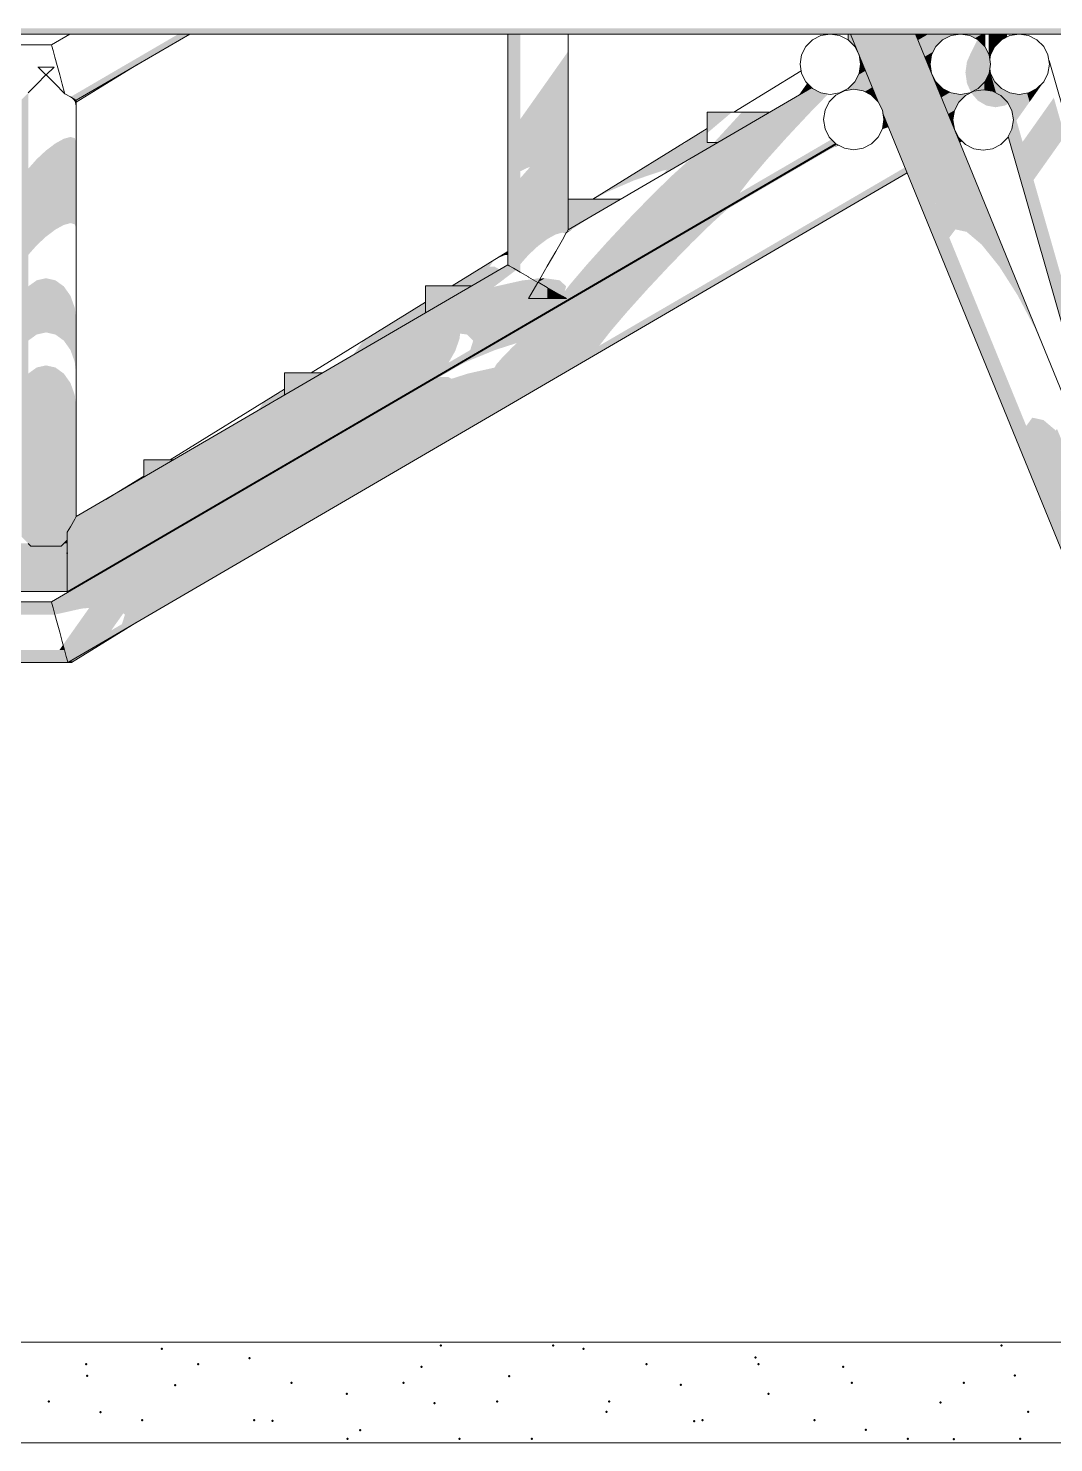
# Model space of a CAD drawing. Header units: millimetres. Extents: x -71878 to 121433, y -67383 to 83273.
# Drawn here: x 77817 to 79855, y -51375 to -48564 of the extents above; entities that cross this region are included whole.
import ezdxf

# ---------------------------------------------------------------- set-up
doc = ezdxf.new("R2010")
doc.units = ezdxf.units.MM
doc.header["$MEASUREMENT"] = 0
for name, color, linetype, lineweight in [('COLUMNAS_Pluma_Nº__1', 7, 'Continuous', 0), ('VIGAS DE CIMENTACION_Pluma_Nº__21', 7, 'Continuous', 5), ('Vigas_Pluma_Nº__21', 7, 'Continuous', 5)]:
    doc.layers.add(name, color=color, linetype=linetype, lineweight=lineweight)
for name, color, linetype, lineweight, true_color in [('COLUMNAS_Pluma_Nº__3', 7, 'Continuous', 0, 0x646464), ('Gradas_Pluma_Nº__2', 7, 'Continuous', 0, 0x323232), ('Gradas_Pluma_Nº__3', 7, 'Continuous', 0, 0x646464), ('VIGAS DE CIMENTACION_Pluma_Nº__102', 7, 'Continuous', 40, 0x323232), ('Vigas_Pluma_Nº__3', 7, 'Continuous', 0, 0x646464)]:
    doc.layers.add(name, color=color, linetype=linetype, lineweight=lineweight, true_color=true_color)

msp = doc.modelspace()

# ---------------------------------------------------------------- hatches: boundary and pattern name
at = {"layer": 'COLUMNAS_Pluma_Nº__3', "linetype": 'Continuous', "lineweight": 0, "true_color": 0x191919}
for points in [[(78769.536, -49034.37), (78772.472, -49036.057), (78772.472, -48575.379), (78769.536, -48575.379)], [(78772.472, -49036.072), (78780.976, -49040.956), (78780.995, -49040.988), (78780.995, -48575.379), (78772.472, -48575.379)], [(78780.995, -49040.988), (78794.232, -49048.591), (78794.269, -49048.653), (78794.269, -48575.379), (78780.995, -48575.379)], [(79455.515, -48575.379), (79450.663, -48575.379), (79505.664, -48709.977), (79514.186, -48726.703), (79515.254, -48733.447), (80267.916, -50575.379), (80272.768, -50575.379)], [(79466.213, -48575.379), (79455.515, -48575.379), (80272.768, -50575.379), (80283.466, -50575.379)], [(79466.213, -48575.379), (80283.466, -50575.379), (80298.964, -50575.379), (79481.711, -48575.379)], [(79500.493, -48575.379), (79481.711, -48575.379), (79647.07, -48980.042), (79659.178, -48963.714)], [(79500.492, -48575.379), (79659.177, -48963.716), (79681.36, -48968.506), (79520.718, -48575.379)], [(79540.408, -48575.379), (79520.718, -48575.379), (79681.36, -48968.506), (79711.445, -48993.945)], [(79540.408, -48575.379), (79711.445, -48993.945), (79746.488, -49037.543), (79557.635, -48575.379)], [(79570.713, -48575.379), (79557.635, -48575.379), (79746.488, -49037.543), (79783.058, -49095.033)], [(79578.362, -48575.379), (79570.713, -48575.379), (79783.058, -49095.033), (79817.575, -49160.787)], [(79578.362, -48575.379), (79817.575, -49160.787), (79846.662, -49228.368), (79579.833, -48575.379)], [(78889.536, -48609.826), (78886.599, -48614.017), (78886.599, -48969.483), (78889.536, -48964.37)], [(78864.803, -48644.932), (78864.803, -48973.69), (78878.077, -48970.072), (78878.077, -48626.113)], [(78878.077, -48626.113), (78878.077, -48970.072), (78885.145, -48972.029), (78886.599, -48969.498), (78886.599, -48614.017)], [(79844.894, -48628.058), (79845.081, -48629.237), (79847.665, -48635.644), (79845.489, -48628.058)], [(78848.077, -48982.932), (78864.803, -48973.69), (78864.803, -48644.932), (78848.077, -48668.63)], [(79727.522, -48644.649), (79726.771, -48649.392), (79739.077, -48692.307), (79742.654, -48694.13), (79733.871, -48663.498), (79728.99, -48653.92)], [(79733.871, -48663.498), (79742.654, -48694.13), (79749.575, -48697.656), (79753.72, -48701.801), (79747.71, -48680.844), (79737.513, -48670.646)], [(77803.395, -49574.76), (77816.632, -49587.997), (77816.669, -49588.069), (77816.669, -48691.947), (77816.632, -48692.019), (77803.395, -48705.256)], [(77889.117, -48693.896), (77887.24, -48692.019), (77887.925, -48692.988)], [(78829.536, -48694.888), (78829.536, -48996.892), (78848.077, -48982.932), (78848.077, -48668.63)], [(79750.787, -48683.92), (79747.71, -48680.844), (79753.72, -48701.801), (79762.849, -48710.93), (79771.371, -48727.656), (79774.308, -48746.198), (79771.512, -48763.85), (80041.28, -49704.642), (80087.576, -49817.939), (79764.389, -48690.85)], [(79764.389, -48690.85), (79780.522, -48747.116), (79792.902, -48729.608), (79782.946, -48694.887), (79767.513, -48692.442)], [(79782.946, -48694.887), (79792.902, -48729.608), (79806.625, -48710.2), (79801.666, -48692.906), (79786.054, -48695.379)], [(79801.666, -48692.906), (79806.625, -48710.2), (79820.349, -48690.793), (79818.753, -48685.228), (79804.595, -48692.442)], [(79818.753, -48685.228), (79820.349, -48690.793), (79832.729, -48673.285), (79832.556, -48672.684), (79821.321, -48683.92)], [(79834.595, -48670.646), (79832.556, -48672.684), (79832.729, -48673.285)], [(77909, -48705.337), (77900.496, -48700.453), (77909, -48709.359)], [(77911.936, -48707.039), (77909, -48705.352), (77909, -48709.359), (77911.936, -48723.051)], [(78810.995, -48721.136), (78794.269, -48744.805), (78794.269, -48848.162), (78810.995, -48840.27)], [(78810.995, -48842.933), (78810.995, -49014.206), (78829.536, -48996.892), (78829.536, -48694.888), (78810.995, -48721.136), (78810.995, -48840.27), (78813.338, -48840.745)], [(79832.562, -48733.387), (79854.304, -48809.208), (79866.684, -48791.7), (79844.942, -48715.879)], [(79854.767, -48701.984), (79844.942, -48715.879), (79866.683, -48791.7), (79876.508, -48777.806)], [(79832.562, -48733.387), (79818.839, -48752.794), (79840.58, -48828.616), (79854.304, -48809.208)], [(79765.951, -48775.376), (79763.996, -48779.213), (80001.313, -49606.835), (80011.556, -49631.9)], [(79771.371, -48764.739), (79765.951, -48775.376), (80011.556, -49631.9), (80041.28, -49704.642), (79771.512, -48763.85)], [(79805.116, -48772.202), (79792.736, -48789.709), (79814.477, -48865.531), (79826.857, -48848.023)], [(79818.839, -48752.794), (79805.116, -48772.202), (79826.857, -48848.023), (79840.58, -48828.616)], [(77833.395, -48995.314), (77851.936, -48978), (77851.936, -48806.727), (77833.395, -48824.041)], [(77851.936, -48806.727), (77851.936, -48978), (77870.477, -48964.039), (77870.477, -48792.766)], [(77870.477, -48792.766), (77870.477, -48964.039), (77887.203, -48954.798), (77887.203, -48783.525)], [(77887.203, -48783.525), (77887.203, -48954.798), (77900.477, -48951.18), (77900.477, -48779.907)], [(77909, -48782.267), (77900.477, -48779.907), (77900.477, -48951.18), (77909, -48953.54)], [(77909, -48953.54), (77911.936, -48961.647), (77911.936, -48790.374), (77909, -48782.267)], [(77833.395, -48824.041), (77816.669, -48843.012), (77816.669, -49014.285), (77833.395, -48995.314)], [(78794.269, -48861.904), (78794.269, -49033.177), (78810.995, -49014.206), (78810.995, -48842.933)], [(77816.669, -49184.672), (77833.395, -49172.619), (77833.395, -49064.844), (77816.669, -49076.896)], [(77833.395, -49064.844), (77833.395, -49172.619), (77851.936, -49168.466), (77851.936, -49060.691)], [(77851.936, -49060.691), (77851.936, -49168.466), (77870.477, -49172.619), (77870.477, -49064.844)], [(77870.477, -49064.844), (77870.477, -49172.619), (77887.203, -49184.672), (77887.203, -49076.896)], [(77900.477, -49095.668), (77887.203, -49076.896), (77887.203, -49184.672), (77900.477, -49203.444)], [(78810.995, -49100.837), (78810.995, -49101.246), (78829.536, -49101.246), (78829.536, -49060.691), (78819.008, -49063.049), (78829.303, -49068.962)], [(78833.813, -49061.649), (78829.536, -49060.691), (78829.536, -49101.246), (78848.077, -49101.246), (78848.077, -49079.206), (78829.769, -49068.69)], [(78848.077, -49079.206), (78848.077, -49101.246), (78864.803, -49101.246), (78864.803, -49088.998), (78848.149, -49079.433)], [(77900.477, -49203.444), (77909, -49227.098), (77909, -49119.322), (77900.477, -49095.668)], [(78810.866, -49101.246), (78810.995, -49101.246), (78810.995, -49100.837), (78810.922, -49101.149)], [(78864.803, -49101.246), (78878.077, -49101.246), (78878.077, -49096.664), (78864.84, -49089.061), (78864.803, -49088.998)], [(78878.077, -49101.246), (78886.019, -49101.246), (78878.096, -49096.695), (78878.077, -49096.664)], [(77909, -49119.322), (77909, -49227.098), (77911.936, -49253.319), (77911.936, -49145.543)], [(77816.669, -49588.069), (77821.71, -49593.11), (77833.395, -49593.11), (77833.395, -49238.151), (77816.669, -49250.203)], [(77851.936, -49233.998), (77833.395, -49238.151), (77833.395, -49593.11), (77851.936, -49593.11)], [(77870.477, -49238.151), (77851.936, -49233.998), (77851.936, -49593.11), (77870.477, -49593.11)], [(77870.477, -49238.151), (77870.477, -49593.11), (77882.163, -49593.11), (77887.203, -49588.069), (77887.203, -49250.203)], [(77887.203, -49250.203), (77887.203, -49588.069), (77887.24, -49587.997), (77893.859, -49581.378), (77893.859, -49593.11), (77894.224, -49593.11), (77894.224, -49565.513), (77900.477, -49554.626), (77900.477, -49268.975)], [(77900.477, -49268.975), (77900.477, -49554.626), (77900.496, -49554.572), (77909, -49539.767), (77909, -49292.63)], [(77909, -49539.767), (77909.005, -49539.742), (77911.936, -49534.639), (77911.936, -49318.851), (77909, -49292.63)], [(79812.081, -49337.898), (79799.971, -49354.228), (79878.552, -49546.528), (79890.451, -49529.671)], [(79834.262, -49342.691), (79812.079, -49337.901), (79890.445, -49529.68), (79902.934, -49510.747)], [(79858.853, -49363.484), (79834.262, -49342.691), (79902.934, -49510.747), (79914.794, -49491.584), (79861.019, -49359.984)]]:
    msp.add_hatch(color=250, dxfattribs=at).paths.add_polyline_path(points)
at = {"layer": 'Gradas_Pluma_Nº__2', "linetype": 'Continuous'}
h = msp.add_hatch(dxfattribs=at)
h.set_pattern_fill('PLANK_FLOOR_0001', color=256, style=0, pattern_type=2)
h.set_pattern_definition([(0, (42664.51, -50975.38), (0, 152), [])])
h.paths.add_polyline_path([(78640.244, -49248.709), (78537.387, -49308.709), (78540.918, -49308.709), (78643.775, -49248.709)])
h = msp.add_hatch(dxfattribs=at)
h.set_pattern_fill('PLANK_FLOOR_0001', color=256, style=0, pattern_type=2)
h.set_pattern_definition([(0, (42664.51, -50975.38), (0, 152), [])])
h.paths.add_polyline_path([(78046.054, -49421.379), (78046.054, -49456.397), (78106.084, -49421.379)])
h = msp.add_hatch(dxfattribs=at)
h.set_pattern_fill('PLANK_FLOOR_0001', color=256, style=0, pattern_type=2)
h.set_pattern_definition([(0, (42664.51, -50975.38), (0, 152), [])])
h.paths.add_polyline_path([(78241.383, -49481.379), (78244.914, -49481.379), (78347.77, -49421.379), (78344.24, -49421.379)])
h = msp.add_hatch(dxfattribs=at)
h.set_pattern_fill('PLANK_FLOOR_0001', color=256, style=0, pattern_type=2)
h.set_pattern_definition([(180, (42664.51, -50975.38), (0, 152), [])])
h.paths.add_polyline_path([(77894.224, -49594.049), (77893.859, -49594.049), (77893.859, -49654.049), (77894.224, -49654.049), (77894.224, -49635.892), (77894.224, -49614.427)])
h = msp.add_hatch(dxfattribs=at)
h.set_pattern_fill('PLANK_FLOOR_0001', color=256, style=0, pattern_type=2)
h.set_pattern_definition([(180, (42664.51, -50975.38), (0, 152), [])])
h.paths.add_polyline_path([(78048.235, -49594.049), (77945.379, -49654.049), (77948.909, -49654.049), (78051.766, -49594.049)])
at = {"layer": 'Gradas_Pluma_Nº__3', "linetype": 'Continuous', "lineweight": 0, "true_color": 0x191919}
for points in [[(79446.054, -48587.083), (79459.082, -48600.112), (79467.605, -48616.838), (79450.663, -48575.379), (79446.054, -48575.379)], [(79467.605, -48616.838), (79467.796, -48618.049), (79468.1, -48618.049)], [(79726.054, -48616.317), (79725.9, -48616.535), (79726.054, -48616.838)], [(79166.054, -48730.709), (79166.054, -48772.069), (79215.094, -48730.709)], [(79234.774, -48730.709), (79179.703, -48790.709), (79187.228, -48790.709), (79290.085, -48730.709)], [(78994.08, -48903.379), (78889.536, -48903.379), (78889.536, -48963.379), (78891.224, -48963.379)], [(79216.054, -48912.818), (79129.379, -48963.379), (79132.909, -48963.379), (79216.054, -48914.878)], [(78606.054, -49076.049), (78606.054, -49129.729), (78698.076, -49076.049)], [(78833.375, -49136.049), (78836.905, -49136.049), (78936.054, -49078.212), (78936.054, -49076.152)], [(78326.054, -49248.709), (78326.054, -49293.063), (78402.089, -49248.709)], [(78640.244, -49248.709), (78537.387, -49308.709), (78540.918, -49308.709), (78643.775, -49248.709)], [(78046.054, -49421.379), (78046.054, -49456.397), (78106.084, -49421.379)], [(78241.383, -49481.379), (78244.914, -49481.379), (78347.77, -49421.379), (78344.24, -49421.379)], [(77894.224, -49594.049), (77893.859, -49594.049), (77893.859, -49654.049), (77894.224, -49654.049), (77894.224, -49635.892), (77894.224, -49614.427)], [(78048.235, -49594.049), (77945.379, -49654.049), (77948.909, -49654.049), (78051.766, -49594.049)]]:
    msp.add_hatch(color=250, dxfattribs=at).paths.add_polyline_path(points)
at = {"layer": 'Vigas_Pluma_Nº__3', "linetype": 'Continuous', "lineweight": 0, "true_color": 0x191919}
for points in [[(81617.322, -48563.92), (68296.715, -48563.92), (68296.715, -48572.442), (81617.322, -48572.442)], [(68296.715, -48572.442), (68296.715, -48575.379), (81617.322, -48575.379), (81617.322, -48572.442)], [(78114.908, -48575.379), (77900.496, -48700.453), (77909, -48705.337), (77909.005, -48705.355), (78131.821, -48575.379)], [(77909.005, -48705.355), (77911.936, -48707.045), (78137.649, -48575.379), (78131.821, -48575.379)], [(79605.449, -48575.379), (79579.833, -48575.379), (79584.764, -48587.445)], [(79605.449, -48575.379), (79584.764, -48587.445), (79591.153, -48603.082), (79638.644, -48575.379)], [(79591.153, -48603.082), (79598.236, -48620.415), (79615.123, -48610.564), (79620.449, -48600.112), (79633.723, -48586.838), (79650.449, -48578.315), (79668.99, -48575.379), (79638.644, -48575.379)], [(79668.99, -48575.379), (79674.064, -48576.182), (79675.441, -48575.379)], [(79674.064, -48576.182), (79687.531, -48578.315), (79698.032, -48583.666), (79712.238, -48575.379), (79675.441, -48575.379)], [(79698.032, -48583.666), (79704.257, -48586.838), (79712.19, -48594.771), (79717.799, -48591.499), (79717.799, -48575.379), (79712.238, -48575.379)], [(79726.054, -48575.379), (79726.054, -48587.876), (79746.319, -48575.379)], [(79726.054, -48587.876), (79726.054, -48607.527), (79737.253, -48600.62), (79737.513, -48600.112), (79750.787, -48586.838), (79760.902, -48581.684), (79760.902, -48575.379), (79746.319, -48575.379)], [(79679.133, -48651.804), (79682.069, -48673.154), (79690.039, -48691.164), (79704.257, -48683.92), (79717.531, -48670.646), (79726.054, -48653.92), (79728.99, -48635.379), (79726.054, -48616.838), (79717.531, -48600.112), (79704.257, -48586.838), (79703.147, -48586.272), (79690.591, -48611.196), (79682.069, -48630.455)], [(79712.19, -48594.771), (79717.531, -48600.112), (79717.799, -48600.638), (79717.799, -48591.499)], [(79726.054, -48607.527), (79726.054, -48616.838), (79727.522, -48626.108), (79728.99, -48616.838), (79737.253, -48600.62)], [(77911.936, -48707.615), (77911.936, -48711.065), (78032.438, -48636.752), (77929.016, -48697.082)], [(79466.25, -48656.579), (79480.457, -48648.291), (79475.386, -48635.882), (79469.96, -48639.047), (79467.605, -48653.92)], [(79468.1, -48618.049), (79467.796, -48618.049), (79468.916, -48625.119), (79470.571, -48624.098)], [(79468.916, -48625.119), (79469.101, -48626.282), (79471.009, -48625.169), (79470.571, -48624.098)], [(79471.009, -48625.169), (79469.101, -48626.282), (79469.593, -48629.395), (79472.131, -48627.914)], [(79472.131, -48627.914), (79469.593, -48629.395), (79470.541, -48635.379), (79469.96, -48639.047), (79475.386, -48635.882)], [(79598.236, -48620.415), (79605.319, -48637.749), (79609.023, -48635.588), (79608.99, -48635.379), (79611.927, -48616.838), (79615.123, -48610.564)], [(79609.023, -48635.588), (79605.319, -48637.749), (79611.709, -48653.385), (79611.831, -48653.314)], [(79433.441, -48690.221), (79433.413, -48690.815), (79438.582, -48688.181), (79447.762, -48686.727), (79486.847, -48663.928), (79480.457, -48648.291), (79466.25, -48656.579), (79459.082, -48670.646), (79445.808, -48683.92)], [(79447.762, -48686.727), (79457.123, -48685.244), (79475.664, -48688.181), (79479.082, -48689.922), (79493.93, -48681.261), (79486.847, -48663.928)], [(79611.709, -48653.385), (79611.927, -48653.92), (79611.831, -48653.314)], [(79611.927, -48653.92), (79616.779, -48665.795), (79617.703, -48665.256)], [(79616.779, -48665.795), (79620.035, -48673.762), (79622.265, -48672.461), (79620.449, -48670.646), (79617.703, -48665.256)], [(79717.799, -48675.835), (79731.866, -48667.16), (79727.078, -48650.462), (79726.55, -48650.788), (79726.054, -48653.92), (79717.799, -48670.12)], [(79726.55, -48650.788), (79727.078, -48650.462), (79726.771, -48649.392)], [(77888.609, -48692.019), (77887.24, -48692.019), (77889.117, -48693.896)], [(79011.815, -48941.031), (79369.465, -48732.401), (79406.21, -48694.693), (79402.043, -48694.033), (79055.539, -48896.161)], [(79094.415, -48858.116), (79055.539, -48896.161), (79402.043, -48694.033), (79392, -48692.442), (79384.755, -48688.75)], [(79124.638, -48830.62), (79094.415, -48858.116), (79384.755, -48688.75), (79375.727, -48684.15)], [(79143.249, -48816.363), (79124.638, -48830.62), (79375.727, -48684.15), (79375.274, -48683.92), (79373.439, -48682.085)], [(79364.598, -48673.244), (79347.751, -48697.07), (79373.439, -48682.085)], [(79493.93, -48681.261), (79479.082, -48689.922), (79492.39, -48696.703), (79496.761, -48701.074), (79501.013, -48698.594)], [(79622.265, -48672.461), (79620.035, -48673.762), (79621.157, -48676.507), (79624.412, -48674.608)], [(79624.412, -48674.608), (79621.157, -48676.507), (79621.836, -48678.17), (79625.712, -48675.909)], [(79625.712, -48675.909), (79621.836, -48678.17), (79622.958, -48680.916), (79627.86, -48678.056)], [(79622.958, -48680.916), (79626.214, -48688.883), (79634.256, -48684.191), (79633.723, -48683.92), (79627.86, -48678.056)], [(79634.256, -48684.191), (79626.214, -48688.883), (79631.285, -48701.292), (79648.318, -48691.356)], [(79648.318, -48691.356), (79631.285, -48701.292), (79637.674, -48716.929), (79676.714, -48694.156), (79668.99, -48695.379), (79650.449, -48692.442)], [(79637.674, -48716.929), (79644.757, -48734.262), (79657.737, -48726.691), (79665.767, -48710.93), (79679.041, -48697.656), (79695.767, -48689.134), (79714.308, -48686.197), (79717.799, -48686.75), (79717.799, -48670.189), (79717.749, -48670.218), (79717.531, -48670.646), (79704.257, -48683.92), (79687.531, -48692.442), (79676.714, -48694.156)], [(79690.36, -48691.889), (79690.591, -48692.413), (79703.865, -48707.697), (79720.591, -48717.51), (79739.133, -48720.892), (79757.674, -48717.51), (79764.239, -48713.658), (79762.849, -48710.93), (79749.575, -48697.656), (79732.849, -48689.134), (79714.308, -48686.198), (79695.767, -48689.134)], [(79717.799, -48670.12), (79717.749, -48670.218), (79717.799, -48670.189)], [(79717.799, -48675.835), (79717.799, -48686.75), (79723.837, -48687.707), (79735.666, -48680.412), (79731.866, -48667.16)], [(79723.837, -48687.707), (79732.849, -48689.134), (79735.537, -48690.504), (79738.105, -48688.92), (79735.666, -48680.412)], [(79735.537, -48690.504), (79738.601, -48692.065), (79738.946, -48691.852), (79738.105, -48688.92)], [(77911.936, -48707.045), (77911.936, -48707.615), (77929.016, -48697.082)], [(79501.013, -48698.594), (79496.761, -48701.074), (79505.664, -48709.977)], [(78967.523, -48988.333), (79325.174, -48779.702), (79369.465, -48732.401), (79011.815, -48941.031)], [(79291.01, -48730.169), (79288.707, -48730.709), (79290.085, -48730.709)], [(79513.871, -48764.404), (79526.278, -48760.425), (79521.907, -48749.729), (79515.853, -48753.26), (79514.186, -48763.785)], [(79515.254, -48733.447), (79515.463, -48734.763), (79515.728, -48734.608)], [(79515.463, -48734.763), (79515.956, -48737.875), (79516.85, -48737.353), (79515.728, -48734.608)], [(79515.853, -48753.26), (79521.907, -48749.729), (79518.652, -48741.761), (79516.747, -48742.872), (79517.123, -48745.244)], [(79515.956, -48737.875), (79516.254, -48739.76), (79517.53, -48739.016), (79516.85, -48737.353)], [(79516.254, -48739.76), (79516.747, -48742.872), (79518.652, -48741.761), (79517.53, -48739.016)], [(79644.757, -48734.262), (79651.84, -48751.595), (79654.882, -48749.821), (79654.308, -48746.198), (79657.245, -48727.656), (79657.737, -48726.691)], [(79654.882, -48749.821), (79651.84, -48751.595), (79658.229, -48767.232), (79658.45, -48767.104), (79657.245, -48764.739)], [(78941.368, -48903.379), (78966.719, -48889.563), (79166.054, -48766.634), (79166.054, -48765.442), (79134.563, -48782.604), (79125.333, -48788.296), (79122.696, -48792.025), (79093.369, -48808.008), (78938.721, -48903.379)], [(79166.054, -48766.634), (78966.719, -48889.563), (79021.312, -48865.908), (79166.054, -48776.647)], [(79021.312, -48865.908), (79077.04, -48847.136), (79168.54, -48790.709), (79166.054, -48790.709), (79166.054, -48776.647)], [(79658.45, -48767.104), (79658.229, -48767.232), (79663.3, -48779.641), (79664.486, -48778.95)], [(77862.854, -49704.248), (77863.648, -49707.184), (78635.058, -49257.194), (78630.295, -49259.099), (78673.524, -49233.882), (78686.56, -49227.15), (79203.751, -48925.454), (79208.529, -48921.794), (79405.333, -48806.991), (79418.37, -48800.259), (79425.919, -48795.856), (79422.808, -48794.271)], [(77894.224, -49670.623), (77894.224, -49680.49), (79419.065, -48790.995), (79412.834, -48784.763), (78878.096, -49096.695), (78886.019, -49101.246), (78870.294, -49101.246)], [(79419.065, -48790.995), (77894.224, -49680.49), (77894.224, -49683.889), (79421.212, -48793.142)], [(78967.523, -48988.333), (78926.999, -49033.437), (79284.65, -48824.807), (79325.174, -48779.702)], [(79085.056, -48845.257), (79078.975, -48853.857), (79187.228, -48790.709), (79168.54, -48790.709), (79077.04, -48847.136)], [(79216.054, -48912.818), (79216.054, -48914.878), (79422.808, -48794.271), (79421.856, -48793.785), (79421.212, -48793.142)], [(79425.919, -48795.856), (79418.37, -48800.259), (79427.326, -48796.573)], [(79663.3, -48779.641), (79666.556, -48787.609), (79669.938, -48785.636), (79665.767, -48781.465), (79664.486, -48778.95)], [(79669.938, -48785.636), (79666.556, -48787.609), (79667.678, -48790.354), (79672.085, -48787.783)], [(78926.999, -49033.437), (78894.21, -49071.928), (79251.861, -48863.297), (79284.65, -48824.806)], [(77892.198, -49812.789), (77894.502, -49821.311), (79562.249, -48848.454), (79558.994, -48840.487)], [(79562.249, -48848.454), (77894.502, -49821.311), (77895.296, -49824.248), (79563.371, -48851.2)], [(78885.604, -49076.948), (78864.84, -49089.061), (78878.077, -49096.664), (78878.096, -49096.695), (79230.016, -48891.408), (79251.861, -48863.297), (78894.21, -49071.928), (78882.466, -49087.04)], [(78686.56, -49227.15), (78744.024, -49203.496), (79173.528, -48952.951), (79203.751, -48925.454)], [(78889.536, -48964.37), (78886.605, -48969.473), (78898.047, -48962.798), (78951.82, -48928.031)], [(79173.528, -48952.951), (78744.024, -49203.496), (78787.198, -49189.647), (78777.002, -49199.626), (79134.652, -48990.996)], [(78885.145, -48972.029), (78898.047, -48962.798), (78886.605, -48969.473), (78886.599, -48969.498)], [(78889.536, -48964.363), (78891.224, -48963.379), (78889.536, -48963.379)], [(78936.054, -49076.152), (78936.054, -49078.212), (79132.909, -48963.379), (79129.379, -48963.379)], [(77869.54, -49728.981), (77869.622, -49729.282), (77922.507, -49717.447), (79090.928, -49035.865), (79134.652, -48990.996), (78777.002, -49199.626), (78758.469, -49218.644), (78751.464, -49226.821), (78747.749, -49230.687), (78746.9, -49232.149), (78745.842, -49233.384), (78745.33, -49234.853), (78743.283, -49238.378), (78690.209, -49250.255)], [(78658.729, -49076.049), (78664.324, -49076.049), (78738.338, -49030.405), (78742.614, -49024.318)], [(78664.324, -49076.049), (78680.56, -49076.049), (78742.979, -49037.555), (78733.171, -49037.732), (78738.338, -49030.405)], [(78769.536, -49007.715), (78745.765, -49022.374), (78764.306, -49014.39), (78769.536, -49011.165)], [(78769.536, -49011.165), (78764.306, -49014.39), (78769.536, -49014.296)], [(77894.224, -49573.598), (78745.62, -49076.948), (78741.448, -49078.286), (78786.507, -49044.154), (78780.995, -49040.988), (78780.976, -49040.956), (77900.496, -49554.572), (77900.477, -49554.626), (77894.224, -49565.513)], [(77900.496, -49554.572), (78780.976, -49040.956), (78772.472, -49036.072), (78772.467, -49036.054), (77909.005, -49539.742), (77909, -49539.767)], [(77911.942, -49534.629), (77909.005, -49539.742), (78772.467, -49036.054), (78769.53, -49034.367), (78308.39, -49303.366), (78308.192, -49303.529), (78312.531, -49303.011), (78281.757, -49318.903)], [(77937.745, -49716.006), (77920.875, -49739.865), (79046.636, -49083.167), (79090.928, -49035.865), (77922.507, -49717.447)], [(78680.56, -49076.049), (78698.076, -49076.049), (78753.754, -49043.57), (78742.979, -49037.555)], [(77894.224, -49592.962), (77894.224, -49614.427), (78829.303, -49068.962), (78819.008, -49063.049), (78799.476, -49064.896)], [(77894.224, -49592.962), (78799.476, -49064.896), (78745.62, -49076.948), (77894.224, -49573.598)], [(78829.303, -49068.962), (77894.224, -49614.427), (77894.224, -49635.892), (78673.57, -49181.271), (78674.893, -49170.793), (78688.313, -49172.671), (78810.922, -49101.149), (78810.995, -49100.837)], [(77920.875, -49739.865), (77895.041, -49776.4), (79006.113, -49128.271), (79046.636, -49083.167)], [(78829.769, -49068.69), (78843.393, -49060.743), (78833.813, -49061.649)], [(78829.769, -49068.69), (78848.077, -49079.206), (78848.149, -49079.433), (78873.07, -49064.896), (78843.393, -49060.743)], [(78848.149, -49079.433), (78864.803, -49088.998), (78864.84, -49089.061), (78885.604, -49076.948), (78873.07, -49064.896)], [(78478.109, -49190.887), (78465.618, -49208.602), (78606.054, -49121.996), (78606.054, -49111.984)], [(78482.385, -49184.799), (78478.109, -49190.887), (78606.054, -49111.984), (78606.054, -49108.534)], [(78810.922, -49101.149), (78688.313, -49172.671), (78700.847, -49184.724), (78843.95, -49101.246), (78810.866, -49101.246)], [(78843.95, -49101.246), (78700.847, -49184.724), (78695.01, -49203.496), (78870.294, -49101.246)], [(77885.867, -49789.372), (77888.609, -49799.515), (77999.995, -49734.54), (78005.614, -49726.594), (78008.635, -49729.5), (78973.324, -49166.762), (79006.113, -49128.271), (77895.041, -49776.4)], [(78465.618, -49208.602), (78461.963, -49213.782), (78606.054, -49129.729), (78606.054, -49121.996)], [(78833.375, -49136.049), (78640.244, -49248.709), (78643.775, -49248.709), (78836.905, -49136.049)], [(78973.324, -49166.762), (78008.635, -49729.5), (78002.798, -49748.272), (78951.479, -49194.872)], [(78673.57, -49181.271), (77894.224, -49635.892), (77894.224, -49655.256), (78665.053, -49205.603)], [(77894.224, -49655.256), (77894.224, -49670.623), (78651.781, -49228.713), (78665.053, -49205.603)], [(77869.541, -49728.981), (78690.209, -49250.255), (78657.702, -49260.682), (78651.795, -49257.296), (77865.952, -49715.707)], [(77865.952, -49715.707), (78651.795, -49257.296), (78635.058, -49257.194), (77863.648, -49707.185)], [(78280.977, -49312.457), (78272.672, -49324.202), (78326.054, -49293.063), (78326.054, -49284.658)], [(78280.977, -49312.457), (78326.054, -49284.658), (78326.054, -49283.464), (78294.603, -49300.604), (78285.303, -49306.339)], [(78374.267, -49405.922), (78540.918, -49308.709), (78537.387, -49308.709), (78436.003, -49367.85)], [(78436.003, -49367.85), (78344.24, -49421.379), (78347.77, -49421.379), (78374.267, -49405.922)], [(77970.702, -49500.352), (78046.054, -49456.397), (78046.054, -49456.138), (78045.03, -49456.696), (78033.307, -49461.744)], [(78135.861, -49542.934), (78074.124, -49581.006), (78244.914, -49481.379), (78241.383, -49481.379)], [(78135.861, -49542.934), (78048.235, -49594.049), (78051.766, -49594.049), (78074.125, -49581.006)], [(77055.425, -49587.997), (77060.167, -49604.723), (77893.859, -49604.723), (77893.859, -49587.997), (77887.24, -49587.997), (77887.203, -49588.069), (77882.163, -49593.11), (77821.71, -49593.11), (77816.669, -49588.069), (77816.632, -49587.997), (77260.697, -49587.997), (77260.66, -49588.069), (77255.619, -49593.11), (77195.166, -49593.11), (77190.126, -49588.069), (77190.089, -49587.997)], [(77893.859, -49587.997), (77893.859, -49581.378), (77887.24, -49587.997)], [(77893.859, -49593.11), (77893.859, -49594.049), (77894.224, -49594.049), (77894.224, -49593.11)], [(77893.859, -49623.264), (77893.859, -49604.723), (77060.167, -49604.723), (77065.425, -49623.264)], [(77893.859, -49641.805), (77893.859, -49623.264), (77065.425, -49623.264), (77070.682, -49641.805)], [(77893.859, -49658.531), (77893.859, -49641.805), (77070.682, -49641.805), (77075.425, -49658.531)], [(77893.859, -49671.805), (77893.859, -49658.531), (77075.425, -49658.531), (77079.189, -49671.805)], [(77893.859, -49680.327), (77893.859, -49671.805), (77079.189, -49671.805), (77081.606, -49680.327)], [(77893.859, -49658.531), (77894.224, -49658.531), (77894.224, -49655.256), (77894.224, -49654.049), (77893.859, -49654.049)], [(77893.859, -49658.531), (77893.859, -49671.805), (77894.224, -49671.805), (77894.224, -49658.531)], [(77893.859, -49680.327), (77894.224, -49680.327), (77894.224, -49671.805), (77893.859, -49671.805)], [(77901.662, -49679.55), (77901.882, -49680.327), (77929.016, -49663.593)], [(77901.882, -49680.327), (77902.163, -49681.318), (77948.909, -49654.049), (77945.379, -49654.049), (77929.016, -49663.593)], [(77863.648, -49707.184), (77862.854, -49704.248), (77048.412, -49704.248), (77049.244, -49707.184)], [(77893.859, -49683.264), (77893.859, -49680.327), (77081.606, -49680.327), (77082.438, -49683.264)], [(77893.859, -49683.264), (77894.224, -49683.264), (77894.224, -49680.327), (77893.859, -49680.327)], [(77900.33, -49680.327), (77895.296, -49683.264), (77898.826, -49683.264), (77902.163, -49681.318), (77901.882, -49680.327)], [(77900.33, -49680.327), (77901.882, -49680.327), (77901.662, -49679.55)], [(77865.952, -49715.707), (77863.648, -49707.184), (77049.244, -49707.184), (77051.661, -49715.707)], [(77869.54, -49728.981), (77865.952, -49715.707), (77051.661, -49715.707), (77055.425, -49728.981)], [(77055.425, -49728.981), (77055.51, -49729.282), (77128.357, -49729.282), (77116.744, -49745.707), (77192.099, -49745.707), (77203.713, -49729.282), (77227.644, -49729.282), (77221.776, -49745.707), (77359.772, -49745.707), (77365.64, -49729.282), (77528.357, -49729.282), (77516.744, -49745.707), (77592.099, -49745.707), (77603.713, -49729.282), (77869.622, -49729.282), (77869.54, -49728.981)], [(77888.609, -49799.515), (77892.198, -49812.789), (77981.5, -49760.696), (77999.995, -49734.54)], [(77901.882, -49821.311), (77902.715, -49824.248), (78032.437, -49744.249), (77929.015, -49804.579)], [(77878.696, -49799.515), (77888.609, -49799.515), (77885.867, -49789.372)], [(77892.198, -49812.789), (77888.609, -49799.515), (77075.425, -49799.515), (77079.189, -49812.789)], [(77894.502, -49821.311), (77892.198, -49812.789), (77079.189, -49812.789), (77081.606, -49821.311)], [(77929.016, -49804.578), (77901.662, -49820.535), (77901.882, -49821.311)], [(77895.296, -49824.248), (77894.502, -49821.311), (77081.606, -49821.311), (77082.438, -49824.248)], [(77900.33, -49821.311), (77895.296, -49824.248), (77902.715, -49824.248), (77901.882, -49821.311)], [(77901.662, -49820.535), (77900.33, -49821.311), (77901.882, -49821.311)]]:
    msp.add_hatch(color=250, dxfattribs=at).paths.add_polyline_path(points)

# ---------------------------------------------------------------- linework, layer by layer
at = {"layer": 'COLUMNAS_Pluma_Nº__1', "linetype": 'Continuous'}
for p, q in [((78769.536, -48575.379), (78769.536, -49034.377)), ((78889.536, -48575.379), (78889.536, -48964.376)), ((79450.663, -48575.379), (79505.664, -48709.977)), ((79579.833, -48575.379), (80397.086, -50575.379)), ((79845.489, -48628.058), (79844.894, -48628.058)), ((79845.489, -48628.058), (80403.875, -50575.379)), ((77851.936, -48641.068), (77835.802, -48641.068)), ((77868.071, -48641.068), (77851.936, -48641.068)), ((79726.771, -48649.392), (79739.077, -48692.307)), ((77911.936, -48707.032), (77911.936, -49534.645)), ((79515.254, -48733.447), (80267.916, -50575.379)), ((79763.996, -48779.213), (80001.313, -49606.835)), ((78810.995, -49101.246), (78810.822, -49101.246)), ((78829.536, -49101.246), (78810.995, -49101.246)), ((78848.077, -49101.246), (78829.536, -49101.246)), ((78864.803, -49101.246), (78848.077, -49101.246)), ((78878.077, -49101.246), (78864.803, -49101.246)), ((78886.054, -49101.246), (78878.077, -49101.246)), ((77833.395, -49593.11), (77821.642, -49593.11)), ((77851.936, -49593.11), (77833.395, -49593.11)), ((77870.477, -49593.11), (77851.936, -49593.11)), ((77882.163, -49593.11), (77870.477, -49593.11)), ((77894.224, -49593.11), (77893.859, -49593.11))]:
    msp.add_line(p, q, dxfattribs=at)
at = {"layer": 'Gradas_Pluma_Nº__2', "linetype": 'Continuous'}
for p, q in [((79446.054, -48587.083), (79446.054, -48575.379)), ((79726.054, -48616.838), (79726.054, -48575.379)), ((79467.796, -48618.049), (79468.099, -48618.049)), ((79166.054, -48730.709), (79290.085, -48730.709)), ((79166.054, -48790.709), (79166.054, -48730.709)), ((79166.054, -48790.709), (79187.228, -48790.709)), ((78889.536, -48903.379), (78994.08, -48903.379)), ((79216.054, -48914.878), (79216.054, -48912.818)), ((78889.536, -48963.379), (78891.224, -48963.379)), ((79129.379, -48963.379), (79132.909, -48963.379)), ((78606.054, -49076.049), (78698.076, -49076.049)), ((78606.054, -49129.729), (78606.054, -49076.049)), ((78936.054, -49078.212), (78936.054, -49076.152)), ((78833.375, -49136.049), (78836.905, -49136.049)), ((78326.054, -49248.709), (78402.089, -49248.709)), ((78326.054, -49293.063), (78326.054, -49248.709)), ((78640.244, -49248.709), (78643.775, -49248.709)), ((78537.387, -49308.709), (78540.918, -49308.709)), ((78046.054, -49421.379), (78106.084, -49421.379)), ((78046.054, -49456.397), (78046.054, -49421.379)), ((78344.24, -49421.379), (78347.77, -49421.379)), ((78241.383, -49481.379), (78244.913, -49481.379)), ((77893.859, -49594.049), (77894.224, -49594.049)), ((78048.235, -49594.049), (78051.766, -49594.049)), ((77893.859, -49654.049), (77894.224, -49654.049)), ((77945.379, -49654.049), (77948.909, -49654.049))]:
    msp.add_line(p, q, dxfattribs=at)
at = {"layer": 'VIGAS DE CIMENTACION_Pluma_Nº__102', "linetype": 'Continuous'}
for p in [(78081.959, -51188.57), (78636.8, -51182.225), (78859.539, -51182.225), (78920.127, -51188.921), (79750.493, -51182.225), (77931.461, -51219.349), (78154.2, -51219.349), (78256.296, -51207.058), (78597.788, -51224.301), (79045.154, -51219.349), (79261.619, -51206.163), (79267.893, -51219.349), (79435.956, -51224.651), (77933.957, -51242.438), (78772.125, -51242.789), (79777.448, -51241.894), (78108.295, -51260.926), (78339.815, -51256.472), (78449.786, -51278.169), (78562.554, -51256.472), (79113.617, -51260.031), (79287.954, -51278.52), (79453.508, -51256.472), (79676.247, -51256.472), (77857.215, -51293.595), (78624.123, -51296.657), (78748.169, -51293.595), (78970.908, -51293.595), (79629.446, -51295.762), (77960.293, -51314.794), (78042.83, -51330.718), (78265.569, -51330.718), (78301.785, -51332.037), (78965.615, -51313.9), (79139.952, -51332.388), (79156.524, -51330.718), (79379.262, -51330.718), (79803.783, -51314.251), (78476.122, -51350.525), (79481.444, -51349.631), (78451.185, -51367.841), (78673.923, -51367.841), (78817.614, -51367.768), (79564.878, -51367.841), (79655.781, -51368.119), (79787.616, -51367.841)]:
    msp.add_point(p, dxfattribs=at)
at = {"layer": 'VIGAS DE CIMENTACION_Pluma_Nº__21', "linetype": 'Continuous'}
for p, q in [((75289.48, -51175.379), (80182.501, -51175.379)), ((75487.328, -51375.379), (79982.501, -51375.379))]:
    msp.add_line(p, q, dxfattribs=at)
at = {"layer": 'Vigas_Pluma_Nº__21', "linetype": 'Continuous'}
for p, q in [((68296.715, -48575.379), (81617.322, -48575.379)), ((77862.854, -48596.752), (77899.494, -48575.379)), ((77911.936, -48707.045), (78137.649, -48575.379)), ((79392, -48578.315), (79375.274, -48586.838)), ((79410.541, -48575.379), (79392, -48578.315)), ((79429.082, -48578.315), (79410.541, -48575.379)), ((79445.808, -48586.838), (79429.082, -48578.315)), ((79633.723, -48586.838), (79650.449, -48578.315)), ((79650.449, -48578.315), (79668.99, -48575.379)), ((79668.99, -48575.379), (79687.531, -48578.315)), ((79687.531, -48578.315), (79704.257, -48586.838)), ((79717.799, -48575.379), (79717.799, -48591.499)), ((79767.513, -48578.315), (79750.787, -48586.838)), ((79760.902, -48575.379), (79760.902, -48581.684)), ((79786.054, -48575.379), (79767.513, -48578.315)), ((79804.595, -48578.315), (79786.054, -48575.379)), ((79821.321, -48586.838), (79804.595, -48578.315)), ((77048.412, -48596.752), (77862.854, -48596.752)), ((77862.854, -48596.752), (77863.648, -48599.689)), ((77863.648, -48599.689), (77865.952, -48608.211)), ((77865.952, -48608.211), (77869.54, -48621.485)), ((79362, -48600.112), (79353.478, -48616.838)), ((79375.274, -48586.838), (79362, -48600.112)), ((79459.082, -48600.112), (79445.808, -48586.838)), ((79467.605, -48616.838), (79459.082, -48600.112)), ((79611.927, -48616.838), (79620.449, -48600.112)), ((79620.449, -48600.112), (79633.723, -48586.838)), ((79704.257, -48586.838), (79717.531, -48600.112)), ((79717.531, -48600.112), (79726.054, -48616.838)), ((79717.799, -48591.499), (79717.799, -48600.638)), ((79737.513, -48600.112), (79728.99, -48616.838)), ((79750.787, -48586.838), (79737.513, -48600.112)), ((79834.595, -48600.112), (79821.321, -48586.838)), ((79843.117, -48616.838), (79834.595, -48600.112)), ((77869.54, -48621.485), (77874.062, -48638.211)), ((77874.062, -48638.211), (77879.075, -48656.752)), ((77911.936, -48711.065), (78032.438, -48636.752)), ((79353.478, -48616.838), (79350.541, -48635.379)), ((79350.541, -48635.379), (79353.478, -48653.92)), ((79470.541, -48635.379), (79467.605, -48616.838)), ((79467.605, -48653.92), (79470.541, -48635.379)), ((79469.101, -48626.282), (79471.009, -48625.169)), ((79608.99, -48635.379), (79611.927, -48616.838)), ((79611.927, -48653.92), (79608.99, -48635.379)), ((79726.054, -48616.838), (79728.99, -48635.379)), ((79728.99, -48635.379), (79726.054, -48653.92)), ((79728.99, -48616.838), (79727.522, -48626.108)), ((79846.054, -48635.379), (79843.117, -48616.838)), ((79843.117, -48653.92), (79846.054, -48635.379)), ((77851.703, -48656.752), (77833.395, -48675.061)), ((77851.703, -48656.752), (77836.019, -48641.068)), ((77852.169, -48656.752), (77867.853, -48641.068)), ((77852.169, -48656.752), (77870.477, -48675.061)), ((77879.075, -48656.752), (77884.088, -48675.293)), ((79218.714, -48730.709), (79352.566, -48648.163)), ((79353.478, -48653.92), (79362, -48670.646)), ((79459.082, -48670.646), (79467.605, -48653.92)), ((79620.449, -48670.646), (79611.927, -48653.92)), ((79726.054, -48653.92), (79717.531, -48670.646)), ((79727.522, -48644.649), (79728.99, -48653.92)), ((79728.99, -48653.92), (79737.513, -48670.646)), ((79834.595, -48670.646), (79843.117, -48653.92)), ((77816.632, -48692.019), (77816.669, -48691.947)), ((77833.323, -48675.293), (77816.669, -48691.947)), ((77833.323, -48675.293), (77833.395, -48675.061)), ((77870.477, -48675.061), (77870.55, -48675.293)), ((77870.55, -48675.293), (77887.203, -48691.947)), ((77884.088, -48675.293), (77888.609, -48692.019)), ((77887.203, -48691.947), (77887.24, -48692.019)), ((77887.24, -48692.019), (77889.117, -48693.896)), ((77888.609, -48692.019), (77889.117, -48693.896)), ((77889.117, -48693.896), (77900.477, -48700.421)), ((78889.536, -48964.363), (79373.439, -48682.085)), ((79362, -48670.646), (79375.274, -48683.92)), ((79375.274, -48683.92), (79392, -48692.442)), ((79392, -48692.442), (79410.541, -48695.379)), ((79410.541, -48695.379), (79429.082, -48692.442)), ((79421.856, -48696.703), (79438.582, -48688.181)), ((79429.082, -48692.442), (79445.808, -48683.92)), ((79438.582, -48688.181), (79457.123, -48685.244)), ((79445.808, -48683.92), (79459.082, -48670.646)), ((79457.123, -48685.244), (79475.664, -48688.181)), ((79475.664, -48688.181), (79492.39, -48696.703)), ((79633.723, -48683.92), (79620.449, -48670.646)), ((79621.157, -48676.507), (79624.412, -48674.608)), ((79625.712, -48675.909), (79621.836, -48678.17)), ((79650.449, -48692.442), (79633.723, -48683.92)), ((79668.99, -48695.379), (79650.449, -48692.442)), ((79687.531, -48692.442), (79668.99, -48695.379)), ((79695.767, -48689.134), (79679.041, -48697.656)), ((79704.257, -48683.92), (79687.531, -48692.442)), ((79714.308, -48686.198), (79695.767, -48689.134)), ((79717.531, -48670.646), (79704.257, -48683.92)), ((79732.849, -48689.134), (79714.308, -48686.198)), ((79717.799, -48670.189), (79717.799, -48670.12)), ((79717.799, -48686.75), (79717.799, -48670.189)), ((79749.575, -48697.656), (79732.849, -48689.134)), ((79737.513, -48670.646), (79750.787, -48683.92)), ((79738.601, -48692.065), (79738.946, -48691.852)), ((79750.787, -48683.92), (79767.513, -48692.442)), ((79767.513, -48692.442), (79786.054, -48695.379)), ((79786.054, -48695.379), (79804.595, -48692.442)), ((79804.595, -48692.442), (79821.321, -48683.92)), ((79821.321, -48683.92), (79834.595, -48670.646)), ((77900.496, -48700.453), (77909, -48705.337)), ((77909.005, -48705.355), (77911.936, -48707.039)), ((79400.06, -48726.703), (79408.582, -48709.977)), ((79408.582, -48709.977), (79421.856, -48696.703)), ((79492.39, -48696.703), (79505.664, -48709.977)), ((79505.664, -48709.977), (79514.186, -48726.703)), ((79665.767, -48710.93), (79657.245, -48727.656)), ((79679.041, -48697.656), (79665.767, -48710.93)), ((79762.849, -48710.93), (79749.575, -48697.656)), ((79771.371, -48727.656), (79762.849, -48710.93)), ((79397.123, -48745.244), (79400.06, -48726.703)), ((79400.06, -48763.785), (79397.123, -48745.244)), ((79514.186, -48726.703), (79517.123, -48745.244)), ((79517.123, -48745.244), (79514.186, -48763.785)), ((79515.956, -48737.875), (79516.85, -48737.353)), ((79517.53, -48739.016), (79516.254, -48739.76)), ((79657.245, -48727.656), (79654.308, -48746.198)), ((79654.308, -48746.198), (79657.245, -48764.739)), ((79774.308, -48746.198), (79771.371, -48727.656)), ((79771.371, -48764.739), (79774.308, -48746.198)), ((78938.721, -48903.379), (79166.054, -48763.184)), ((79408.582, -48780.512), (79400.06, -48763.785)), ((79514.186, -48763.785), (79505.664, -48780.512)), ((79657.245, -48764.739), (79665.767, -48781.465)), ((79762.849, -48781.465), (79771.371, -48764.739)), ((79422.808, -48794.271), (77862.854, -49704.248)), ((77894.224, -49683.889), (79421.212, -48793.142)), ((79421.856, -48793.785), (79408.582, -48780.512)), ((79438.582, -48802.308), (79421.856, -48793.785)), ((79457.123, -48805.244), (79438.582, -48802.308)), ((79475.664, -48802.308), (79457.123, -48805.244)), ((79492.39, -48793.785), (79475.664, -48802.308)), ((79505.664, -48780.512), (79492.39, -48793.785)), ((79665.767, -48781.465), (79679.041, -48794.739)), ((79672.085, -48787.783), (79667.678, -48790.354)), ((79679.041, -48794.739), (79695.767, -48803.261)), ((79695.767, -48803.261), (79714.308, -48806.198)), ((79714.308, -48806.198), (79732.849, -48803.261)), ((79732.849, -48803.261), (79749.575, -48794.739)), ((79749.575, -48794.739), (79762.849, -48781.465)), ((79563.371, -48851.2), (77895.296, -49824.248)), ((78878.096, -48984.303), (78886.599, -48969.498)), ((78886.605, -48969.473), (78889.536, -48964.37)), ((78864.84, -49007.403), (78878.077, -48984.357)), ((78878.096, -48984.303), (78878.077, -48984.357)), ((78658.729, -49076.049), (78769.536, -49007.715)), ((78848.149, -49036.503), (78864.803, -49007.508)), ((78864.84, -49007.403), (78864.803, -49007.508)), ((77911.936, -49534.632), (78769.536, -49034.364)), ((78772.467, -49036.054), (78769.536, -49034.37)), ((78780.976, -49040.956), (78772.472, -49036.072)), ((78794.232, -49048.591), (78780.995, -49040.988)), ((78794.269, -49048.653), (78794.232, -49048.591)), ((78810.922, -49058.219), (78794.269, -49048.653)), ((78810.995, -49058.446), (78810.922, -49058.219)), ((78829.303, -49068.962), (78810.995, -49058.446)), ((78829.769, -49068.69), (78848.077, -49036.815)), ((78848.149, -49036.503), (78848.077, -49036.815)), ((78829.303, -49068.962), (78810.995, -49100.837)), ((78829.769, -49068.69), (78848.077, -49079.206)), ((78848.077, -49079.206), (78848.149, -49079.433)), ((78848.149, -49079.433), (78864.803, -49088.998)), ((78378.753, -49248.709), (78606.054, -49108.534)), ((78810.922, -49101.149), (78810.866, -49101.246)), ((78810.922, -49101.149), (78810.995, -49100.837)), ((78864.803, -49088.998), (78864.84, -49089.061)), ((78864.84, -49089.061), (78878.077, -49096.664)), ((78878.096, -49096.695), (78886.019, -49101.246)), ((78098.761, -49421.379), (78326.054, -49281.208)), ((77970.702, -49500.352), (78046.054, -49453.883)), ((77909.005, -49539.742), (77911.936, -49534.639)), ((77894.224, -49565.513), (77900.477, -49554.626)), ((77894.224, -49565.513), (77894.224, -49573.598)), ((77900.496, -49554.572), (77900.477, -49554.626)), ((77900.496, -49554.572), (77909, -49539.767)), ((77816.669, -49588.069), (77816.632, -49587.997)), ((77821.71, -49593.11), (77816.669, -49588.069)), ((77887.203, -49588.069), (77882.163, -49593.11)), ((77887.24, -49587.997), (77887.203, -49588.069)), ((77887.24, -49587.997), (77893.859, -49581.378)), ((77893.859, -49581.378), (77893.859, -49587.997)), ((77893.859, -49587.997), (77893.859, -49604.723)), ((77894.224, -49573.598), (77894.224, -49592.962)), ((77894.224, -49592.962), (77894.224, -49614.427)), ((77893.859, -49604.723), (77893.859, -49623.264)), ((77894.224, -49614.427), (77894.224, -49635.892)), ((77893.859, -49623.264), (77893.859, -49641.805)), ((77893.859, -49641.805), (77893.859, -49658.531)), ((77894.224, -49635.892), (77894.224, -49655.256)), ((77893.859, -49658.531), (77893.859, -49671.805)), ((77893.859, -49671.805), (77893.859, -49680.327)), ((77894.224, -49655.256), (77894.224, -49670.623)), ((77894.224, -49670.623), (77894.224, -49680.49)), ((77048.412, -49704.248), (77862.854, -49704.248)), ((77082.438, -49683.264), (77893.859, -49683.264)), ((77862.854, -49704.248), (77863.648, -49707.184)), ((77893.859, -49680.327), (77893.859, -49683.264)), ((77893.859, -49683.264), (77894.224, -49683.264)), ((77894.224, -49680.49), (77894.224, -49683.889)), ((77895.296, -49683.264), (77898.827, -49683.264)), ((77901.662, -49679.55), (77901.882, -49680.327)), ((77901.882, -49680.327), (77902.163, -49681.318)), ((77863.648, -49707.184), (77865.952, -49715.707)), ((77865.952, -49715.707), (77869.54, -49728.981)), ((77869.54, -49728.981), (77874.062, -49745.707)), ((77874.062, -49745.707), (77879.075, -49764.248)), ((77902.715, -49824.248), (78032.438, -49744.248)), ((77879.075, -49764.248), (77884.088, -49782.789)), ((77884.088, -49782.789), (77888.609, -49799.515)), ((77888.609, -49799.515), (77892.198, -49812.789)), ((77892.198, -49812.789), (77894.502, -49821.311)), ((77082.438, -49824.248), (77895.296, -49824.248)), ((77894.502, -49821.311), (77895.296, -49824.248)), ((77895.296, -49824.248), (77902.715, -49824.248)), ((77901.662, -49820.535), (77901.882, -49821.311)), ((77901.882, -49821.311), (77902.715, -49824.248))]:
    msp.add_line(p, q, dxfattribs=at)

doc.saveas('drawing.dxf')
